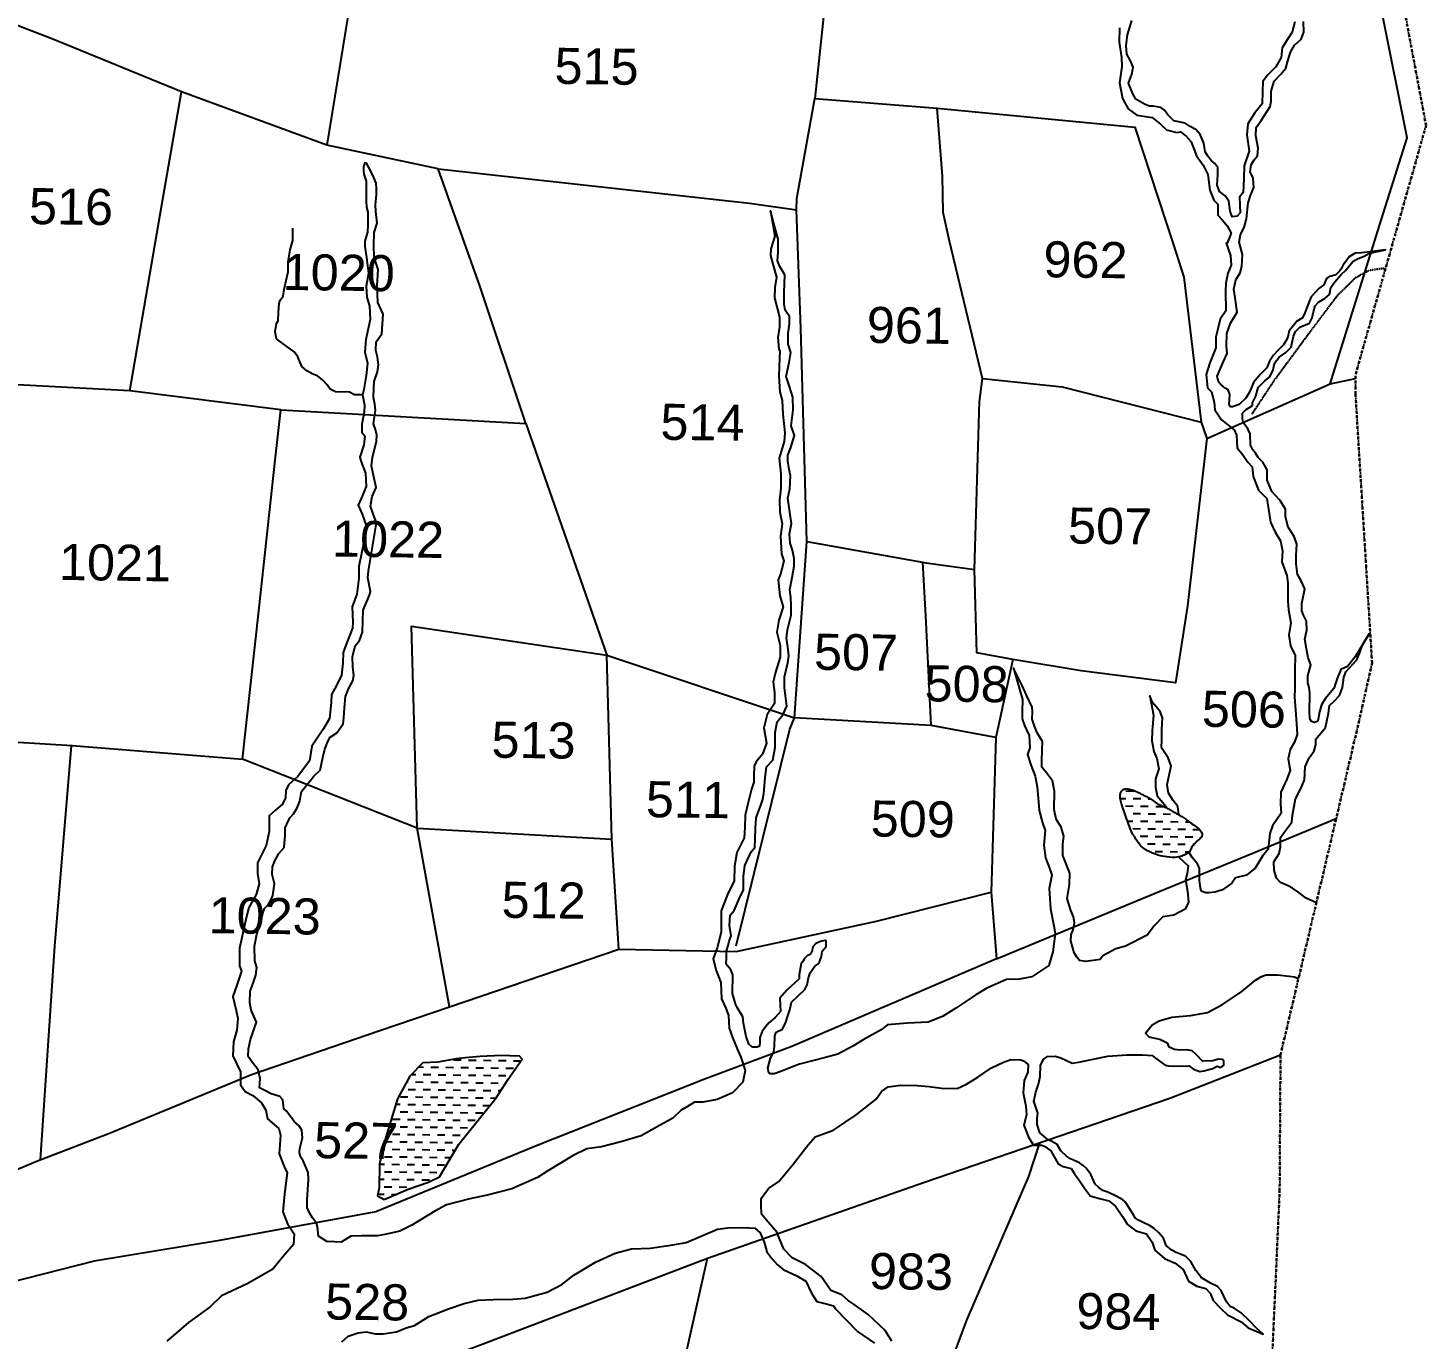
# Model space of a CAD drawing. Header units: inches. Extents: x 304037 to 460575, y 1453943 to 1639883.
# Drawn here: x 346664 to 347621, y 1596518 to 1597415 of the extents above; entities that cross this region are included whole.
import ezdxf

# ---------------------------------------------------------------- set-up
doc = ezdxf.new("R2010")
doc.units = ezdxf.units.IN
doc.header["$MEASUREMENT"] = 0
doc.linetypes.add('ACAD_ISO07W100', pattern=[3, 0, -3])
doc.linetypes.add('BORDER', pattern=[1.75, 0.5, -0.25, 0.5, -0.25, 0, -0.25])
doc.layers.add('FOOTPATH', color=150, linetype='ACAD_ISO07W100', lineweight=30)
doc.layers.add('VILL_BOUNDARY', color=6, linetype='BORDER', lineweight=30)
for name, color, linetype in [('NALA', 4, 'Continuous'), ('SURVEY_BND', 7, 'Continuous'), ('SURVEY_NO', 7, 'Continuous'), ('VILLAGE_AREA', 1, 'Continuous'), ('WATER_BODY', 4, 'Continuous')]:
    doc.layers.add(name, color=color, linetype=linetype)
doc.styles.get("Standard").update_dxf_attribs({"font": 'arial.ttf'})

# ---------------------------------------------------------------- blocks, each defined once
blk = doc.blocks.new('KANUPURUPALLE')
at = {"layer": 'WATER_BODY'}
h = blk.add_hatch(dxfattribs=at)
h.set_pattern_fill('DASH', color=256, scale=10, style=0)
h.set_pattern_definition([(0, (-1406.7073, 386.2021), (1.25, 1.25), [1.25, -1.25])])
h.paths.add_polyline_path([(787.96, 113.37), (788.06, 113.47), (788.15, 113.56), (788.23, 113.65), (788.3, 113.74), (788.35, 113.83), (788.39, 113.92), (788.41, 114.02), (788.42, 114.13), (788.41, 114.24), (788.38, 114.36), (788.33, 114.49), (788.25, 114.63), (788.14, 114.77), (788, 114.92), (787.83, 115.08), (787.63, 115.24), (787.41, 115.41), (787.18, 115.58), (786.94, 115.75), (786.7, 115.92), (786.46, 116.08), (786.14, 116.31), (785.84, 116.52), (785.66, 116.65), (785.49, 116.77), (785.32, 116.88), (785.17, 116.99), (785.01, 117.09), (784.85, 117.19), (784.69, 117.29), (784.52, 117.38), (784.35, 117.47), (784.18, 117.56), (784.01, 117.65), (783.73, 117.8), (783.44, 117.95), (783.17, 118.1), (782.9, 118.25), (782.76, 118.34), (782.62, 118.42), (782.48, 118.49), (782.34, 118.56), (782.2, 118.63), (782.07, 118.69), (781.94, 118.75), (781.82, 118.8), (781.7, 118.84), (781.59, 118.89), (781.27, 119.01), (781.04, 119.11), (780.8, 119.26), (780.6, 119.4), (780.37, 119.56), (780.23, 119.66), (780.08, 119.76), (779.93, 119.86), (779.78, 119.95), (779.64, 120.04), (779.49, 120.13), (779.35, 120.2), (779.22, 120.27), (779.08, 120.34), (778.95, 120.4), (778.7, 120.52), (778.5, 120.62), (778.28, 120.73), (778.14, 120.8), (777.99, 120.87), (777.85, 120.95), (777.7, 121.02), (777.54, 121.09), (777.38, 121.16), (777.21, 121.23), (777.04, 121.29), (776.87, 121.35), (776.71, 121.41), (776.54, 121.45), (776.38, 121.5), (776.23, 121.53), (776.09, 121.56), (775.95, 121.58), (775.83, 121.59), (775.72, 121.59), (775.62, 121.59), (775.53, 121.58), (775.44, 121.56), (775.36, 121.53), (775.28, 121.5), (775.2, 121.46), (775.13, 121.41), (775.06, 121.36), (775, 121.29), (774.94, 121.22), (774.89, 121.14), (774.84, 121.05), (774.79, 120.96), (774.75, 120.85), (774.72, 120.73), (774.7, 120.6), (774.68, 120.46), (774.68, 120.3), (774.68, 120.14), (774.71, 119.95), (774.74, 119.76), (774.8, 119.54), (774.86, 119.31), (774.94, 119.07), (775.03, 118.81), (775.13, 118.54), (775.24, 118.25), (775.35, 117.95), (775.47, 117.63), (775.58, 117.31), (775.7, 116.97), (775.82, 116.63), (775.94, 116.29), (776.06, 115.95), (776.18, 115.62), (776.3, 115.31), (776.42, 115.01), (776.55, 114.74), (776.67, 114.48), (776.79, 114.25), (776.91, 114.03), (777.03, 113.82), (777.15, 113.63), (777.27, 113.44), (777.39, 113.26), (777.51, 113.09), (777.62, 112.92), (777.74, 112.76), (777.85, 112.61), (777.96, 112.46), (778.07, 112.33), (778.17, 112.2), (778.27, 112.09), (778.37, 111.99), (778.46, 111.9), (778.55, 111.82), (778.65, 111.75), (778.75, 111.68), (778.85, 111.62), (778.96, 111.55), (779.09, 111.49), (779.22, 111.42), (779.37, 111.34), (779.52, 111.27), (779.68, 111.19), (779.85, 111.12), (780.02, 111.04), (780.19, 110.97), (780.35, 110.9), (780.52, 110.83), (780.69, 110.77), (780.87, 110.71), (781.07, 110.65), (781.29, 110.59), (781.54, 110.53), (781.84, 110.47), (782.18, 110.41), (782.57, 110.35), (783.01, 110.3), (783.48, 110.28), (784, 110.3), (784.54, 110.38), (785.11, 110.54), (785.69, 110.78), (786.29, 111.12), (786.49, 111.57), (786.69, 111.95), (786.97, 112.39), (787.31, 112.8), (787.57, 113.03), (787.71, 113.16), (787.84, 113.27)])
h.paths.add_polyline_path([(671.56, 68.75), (673.49, 71.92), (675.05, 74.16), (675.77, 75.27), (675.32, 75.76), (673.71, 75.81), (672.32, 75.81), (668.79, 75.59), (666.33, 75.36), (664.81, 75.18), (661.77, 74.6), (659.26, 74.42), (657.16, 72.19), (655.15, 68.39), (653.31, 61.96), (652.28, 57.52), (652.28, 53.54), (652.01, 52.2), (653.13, 51.62), (657.11, 53.41), (660.51, 54.61), (662.3, 55.51), (665.47, 61)])
h.paths.add_polyline_path([(639.84, 56.71), (656.18, 56.71), (656.18, 65.87), (639.84, 65.87)], flags=9)
at = {"layer": 'FOOTPATH', "ltscale": 0.001}
blk.add_lwpolyline([(795.71, 184.13), (799.46, 189.95), (805.44, 198.28), (809.7, 204.1), (812.67, 207.1), (814.88, 208.35), (817.13, 208.7), (817.66, 208.72)], dxfattribs=at)
at = {"layer": 'NALA'}
for points in [[(807.57, 103.05), (805.84, 103.82), (804.49, 104.86), (803.59, 105.46), (802.82, 105.8), (801.54, 106.37), (800.87, 107.07), (800.47, 108.38), (800.43, 109.79), (801.27, 111.2), (801.47, 112.31), (801.47, 113.82), (801.98, 114.62), (803.29, 116.44), (803.42, 117.58), (803.89, 120.33), (804.39, 121.37), (804.93, 122.51), (805.3, 123.48), (805.43, 125.67), (806.04, 127.15), (806.88, 128.32), (807.11, 129.32), (807.11, 130.26), (808.69, 132.26), (809.19, 134.64), (809.29, 135.91), (810.07, 136.65), (810.97, 137.6), (811.41, 138.94), (811.61, 140.61), (811.98, 141.55), (813.76, 143.54), (814.23, 144.78), (814.67, 146.09), (815.77, 147.93), (813.46, 144.04), (812.22, 142.43), (811.14, 141.93), (810.51, 140.42), (809.97, 138.73), (808.59, 136.99), (807.99, 135.99), (807.68, 134.85), (807.38, 133.27), (806.88, 133.07), (806.34, 133.2), (806.07, 133.64), (806.01, 134.88), (806.01, 135.55), (806.04, 137.03), (806.04, 137.96), (805.87, 138.87), (805.64, 139.61), (805.64, 140.78), (806.14, 142.62), (805.64, 143.76), (805.37, 145.25), (805.07, 146.86), (805.37, 148.4), (805.27, 149.88), (804.76, 150.85), (804.5, 151.59), (804.5, 152.83), (804.97, 155.25), (804.26, 156.69), (803.69, 157.63), (803.46, 159.37), (803.42, 160.78), (803.49, 162.67), (803.05, 163.91), (802.01, 165.46), (801.58, 167.16), (801.54, 168.47), (801.17, 169.08), (800.67, 169.88), (799.8, 170.75), (799.23, 171.35), (798.45, 173.25), (798.42, 174.93), (797.68, 176.2), (796.91, 177), (796.41, 177.68), (796, 178.24), (795.57, 179.02), (795.5, 180.89), (795.13, 181.72), (794.29, 182.76), (794.19, 183.46), (794.19, 184.3), (794.76, 184.93), (795.8, 185.61), (795.8, 186.07), (796.34, 187.18), (796.71, 188.62), (797.75, 189.67), (798.66, 190.41), (799.16, 191.58), (799.39, 192.72), (800.13, 193.7), (801.27, 194.5), (802.11, 195.44), (802.51, 197.22), (802.82, 198.02), (803.52, 198.76), (805.1, 199.45), (805.57, 200.32), (805.74, 201.32), (806.01, 202.36), (806.58, 202.96), (807.65, 203.64), (808.39, 204.27), (808.62, 205.41), (809.26, 206.39), (810.27, 207.59), (811.01, 208.26), (812.25, 209.84), (813.09, 210.31), (814.09, 210.71), (814.93, 211.25), (817.62, 211.82), (813.66, 211.28), (812.55, 211.18), (811.58, 210.54), (811.04, 209.77), (810.57, 209.24), (810.27, 208.57), (810.03, 208.23), (809.4, 207.56), (808.66, 207.29), (808.29, 207.26), (807.85, 206.89), (807.42, 205.88), (806.58, 205.21), (805.94, 204.51), (805.37, 203.84), (805.07, 203.17), (804.33, 201.13), (803.96, 200.32), (802.95, 199.68), (802.72, 199.38), (801.78, 198.12), (801.48, 196.88), (800.84, 195.78), (799.93, 194.84), (799.23, 194.03), (798.58, 193.05), (798.15, 191.94), (797.04, 190.8), (795.93, 189.46), (795.29, 187.85), (794.69, 186.81), (793.62, 185.77), (792.51, 185.37), (792.17, 185.34), (791.94, 185.71), (792.04, 187.42), (791.74, 188.19), (791.23, 188.45), (790.43, 189.09), (790.13, 189.49), (789.86, 190.4), (790.9, 192.88), (791.47, 194.23), (791.37, 195.41), (791.37, 197.55), (791.97, 199.29), (793.08, 201.1), (792.71, 203.47), (792.44, 204.94), (792.75, 206.48), (793.48, 207.66), (793.75, 208.73), (793.82, 210.71), (793.22, 212.77), (793.45, 214.01), (794.02, 215.22), (794.39, 216.66), (794.66, 219.34), (795.03, 220.52), (795.53, 221.91), (795.43, 223.42), (794.89, 224.49), (795.06, 225.66), (795.53, 226.5), (796.07, 227.14), (796.17, 228.44), (795.77, 230.49), (795.8, 231.86), (796.64, 233.07), (798.08, 235.37), (798.25, 236.28), (798.25, 237.95), (798.69, 239.59), (799.8, 240.8), (800.6, 241.81), (800.94, 243.05), (801.34, 244.45), (802.01, 245.63), (803.12, 246.64), (803.55, 247.81), (803.42, 249.59)], [(802.01, 249.53), (801.57, 247.82), (800.87, 246.71), (799.96, 245.2), (799.83, 243.56), (798.92, 242.02), (797.58, 240.59), (796.84, 239.52), (796.77, 237.88), (796.77, 235.8), (795.56, 234.33), (794.42, 232.45), (794.29, 230.61), (794.69, 227.91), (793.92, 225.46), (793.88, 223.32), (793.81, 221.04), (793.21, 220.23), (793.34, 217.64), (792.87, 217.1), (792.44, 217.04), (792.03, 216.97), (791.67, 217.88), (791.43, 219.55), (790.83, 220.42), (789.85, 221.13), (789.45, 222.2), (789.52, 223.94), (789.52, 225.15), (789.02, 225.78), (788.48, 226.22), (787.81, 226.99), (787.37, 227.73), (787.13, 229.16), (786.53, 230.57), (785.79, 231.4), (784.82, 231.87), (783.98, 232.41), (782.07, 232.81), (781.06, 233.78), (780.52, 234.52), (779.89, 234.96), (778.64, 235.16), (778.01, 235.19), (777.27, 235.46), (775.73, 236.33), (775.22, 237.17), (774.48, 238.98), (775.02, 240.45), (775.22, 241.62), (774.75, 242.69), (774.14, 243.8), (773.98, 245.21), (774.18, 246.98), (774.88, 249.4)], [(772.83, 248.12), (772.83, 245.74), (773.27, 243.23), (773.3, 241.69), (772.97, 238.97), (773.5, 236.41), (774.47, 234.67), (775.95, 233.66), (778.47, 233.29), (779.88, 232.19), (780.89, 231.27), (782.6, 230.86), (783.24, 230.96), (784.21, 230.26), (785.02, 229.32), (785.93, 227.01), (787.07, 225.47), (787.87, 223.93), (788.24, 221.32), (788.95, 219.68), (789.62, 219.01), (789.62, 217.2), (790.42, 216.4), (791.23, 215.43), (791.9, 214.22), (791.23, 212.58), (791.06, 212.54), (791.84, 210.51), (791.97, 208.9), (791.4, 207.56), (791.1, 205.92), (791.1, 204.55), (791.2, 201.3), (790.23, 199.92), (789.58, 196.92), (789.62, 195.14), (788.64, 192.6), (788.07, 190.69), (788.31, 188.45), (788.98, 187.82), (789.45, 186.07), (789.58, 184.8), (790.72, 183.16), (792.84, 181.55), (793.24, 180.65), (793.37, 178.55), (794.35, 177.38), (795.19, 176.17), (795.92, 175.43), (796.09, 173.83), (797.03, 171.58), (798.41, 170.17), (799.11, 166.27), (799.89, 164.63), (800.79, 163.19), (801.13, 161.54), (801.06, 159.68), (801.9, 157.4), (802.1, 156.2), (802.13, 153.18), (802.3, 151.7), (802.68, 149.57), (802.41, 147.49), (802.68, 145.72), (803.48, 144.14), (803.48, 141.69), (803.51, 138.61), (803.45, 137.27), (803.85, 132.82), (804.02, 130.98), (803.58, 129.71), (802.88, 128.5), (802.57, 126.96), (802.94, 125.03), (802.37, 123.56), (801.43, 121.38), (801.4, 119.37), (801.5, 117.9), (800.12, 115.76), (799.69, 114.49), (799.42, 111.88), (798.51, 110.67), (797.34, 108.66), (795.86, 107.49), (794.08, 107.05), (793.47, 106.16), (791.93, 105.02), (790.65, 104.59), (789.68, 104.49), (789.14, 104.49), (788.37, 104.75), (788.24, 105.29), (788.07, 106.5), (788.04, 107.6), (788.04, 108.51), (787.77, 109.18), (787.16, 109.95), (786.83, 110.32), (786.29, 111.12)], [(647.74, 185.38), (648.07, 183.71), (648.03, 182.5), (647.67, 180.49), (647.71, 179.2), (648.23, 178.51), (648.07, 177.1), (647.42, 175.01), (647.67, 174.25), (648.43, 172.38), (648.55, 170.16), (647.75, 168.15), (647.26, 167.02), (647.95, 165.57), (648.68, 163.53), (648.35, 161.16), (647.51, 156.85), (647.51, 154.92), (647.22, 152.22), (646.5, 150.09), (646.65, 147.56), (646.57, 146.55), (645.53, 143.73), (645.08, 142.52), (645.08, 140.71), (644.88, 138.74), (644.07, 136.97), (643.27, 135.48), (643.23, 134.15), (642.95, 131.49), (641.97, 129.73), (640.77, 127.84), (640.08, 126.83), (639.76, 124.38), (637.86, 121.76), (636.29, 120.39), (635.85, 119.43), (635.81, 118.22), (635.36, 117.16), (634.23, 116.19), (633.14, 115.15), (633.18, 112.57), (632.74, 110.23), (631.33, 107.31), (631.33, 105.54), (631.65, 103.85), (631.16, 102.03), (630, 99.9), (629.59, 98.37), (628.5, 93.07), (628.54, 90.17), (628.91, 89.29), (628.14, 86.95), (627.5, 85.06), (628.1, 82.71), (628.38, 81.38), (628.26, 79.45), (627.7, 77.52), (627.66, 75.18), (628.95, 72.54), (628.99, 70.36), (629.76, 69.27), (631.09, 68.63), (632.5, 67.42), (633.27, 66.21), (633.55, 64.76), (635.44, 63.19), (635.77, 62.07), (635.6, 58.99), (636.45, 56.9), (636.97, 55.81), (636.57, 52.35), (636.33, 49.31), (637.1, 47.33), (638.23, 45.72), (638.14, 43.95), (636.45, 41.9), (634.76, 39.77), (630.68, 37.33), (626.29, 35.2), (624.43, 33.39), (620.85, 30.69), (617.29, 27.57)], [(784.54, 110.38), (786.14, 108.9), (786, 107.66), (785.74, 106.56), (786.11, 104.69), (786.29, 102.86), (785.74, 101.69), (783.87, 100.67), (782.04, 100.38), (780.72, 98.91), (779.5, 97.32), (775.94, 95.42), (774.32, 94.96), (772.17, 93.78), (771.74, 93.17), (769.35, 92.76), (768.3, 92.94), (767.87, 93.47), (767.38, 94.17), (766.82, 96.19), (766.84, 97.21), (767.1, 97.9), (767.25, 98.52), (767.36, 99.26), (767.2, 100.2), (766.72, 101.23), (766.1, 103.24), (766.48, 105.57), (766.48, 107.46), (765.28, 110.37), (765.28, 112.24), (765.38, 113.59), (764.92, 115.08), (764.08, 116.36), (763.74, 117.99), (763.74, 121.03), (763.41, 122.77), (762.36, 124.08), (761.59, 125.02), (761.59, 126.05), (761.59, 127.83), (761.67, 129.29), (760.74, 130.72), (760.28, 131.8), (759.9, 132.98), (759.9, 134.18), (759.85, 134.96), (758.87, 136.96), (758.16, 138.54), (756.67, 141.41), (757.72, 137.9), (758.21, 136.21), (758.21, 134.22), (758.21, 133.01), (758.62, 131.89), (759.39, 130.21), (759.53, 128.17), (759.19, 127.08), (759.79, 125.18), (760.49, 123.51), (760.86, 121.7), (761.06, 119.86), (761.22, 117.8), (761.83, 115.74), (762.31, 114.45), (762.11, 112.02), (762.38, 109.93), (763.08, 108.24), (763.51, 107.08), (763.06, 104.81), (763.33, 101.43), (763.92, 98.64), (764.2, 97.39), (763.83, 94.29), (763.19, 92.04), (760.4, 90.11), (758.36, 89.68), (756.2, 89.59), (752.93, 88.13), (751.11, 87), (747.81, 84.75), (745.63, 83.3), (743.23, 82.32), (739.82, 82.14), (736.47, 81.82), (735.46, 80.94), (732.49, 79.23), (730.78, 78.18), (728.28, 76.8), (726.28, 76.25), (721.92, 75.06), (720.79, 74.62), (718.83, 73.79), (717.74, 73.39), (717.16, 73.39), (716.84, 73.57), (716.69, 74.33), (717.13, 76), (717.67, 77.05), (717.74, 77.92), (717.78, 79.7), (718, 80.32), (719.02, 80.82), (719.56, 82.02), (719.92, 83.07), (720.21, 84.09), (720.5, 85.36), (722.69, 87.49), (723.05, 88.26), (723.27, 89.42), (723.52, 90.29), (724.29, 91.41), (724.76, 91.74), (725.05, 92.1), (725.38, 93.01), (725.45, 93.92), (726.1, 94.68), (726.1, 95.62), (725.96, 95.69), (725.34, 95.58), (724.76, 95.33), (724.36, 95.11), (723.92, 94.61), (723.74, 93.73), (723.45, 93.3), (722.98, 93.12), (722.54, 92.65), (722.29, 92.14), (722, 91.78), (721.71, 89.96), (721.71, 89.24), (719.67, 87.35), (718.51, 85.97), (718.69, 83.77), (717.78, 82.79), (716.76, 81.85), (716.26, 81.23), (715.64, 80.4), (715.31, 79.42), (715.31, 78.66), (715.27, 77.97), (714.84, 77.79), (714.11, 77.79), (714, 77.82), (713.46, 78.29), (713.02, 79.53), (712.55, 81.74), (712.41, 82.83), (711.46, 84.35), (711.21, 84.79), (710.63, 86.64), (710.63, 89.77), (710.3, 90.61), (709.54, 91.55), (709.54, 92.64), (709.57, 93.76), (709.79, 94.63), (709.94, 95.36), (710.26, 96.27), (710.01, 97.99), (710.08, 99.66), (710.7, 100.49), (711.53, 102.42), (712.22, 103.9), (712.19, 106.12), (712.41, 108), (713.43, 110.28), (714.01, 110.97), (714.08, 112.42), (714.08, 114.27), (714.19, 115.94), (715.21, 118.84), (715.39, 120.02), (715.57, 122.59), (715.79, 124.41), (716.84, 125.57), (717.2, 127.67), (717.17, 130.14), (717.46, 131.95), (718.37, 133.14), (719.02, 134.59), (718.84, 135.9), (718.62, 137.61), (718.55, 139.46), (719.1, 141.76), (719.24, 142.96), (719.06, 144.44), (718.84, 145.86), (718.99, 147.27), (719.57, 149.72), (719.5, 151.43), (719.43, 152.59), (719.24, 154), (719.64, 156), (719.93, 157.85), (719.93, 159.16), (719.61, 160.53), (719.21, 161.66), (719.06, 163.24), (719.42, 164.95), (719.17, 166.47), (718.91, 168.03), (718.73, 169.16), (719.02, 170.72), (719.13, 172.88), (718.91, 174), (718.62, 175.31), (718.62, 176.29), (719.13, 177.59), (719.68, 179.59), (719.1, 181.19), (719.42, 183.89), (719.31, 185.99), (718.73, 187.74), (718.15, 189.37), (718.62, 191.74), (718.88, 193.38), (718.44, 194.79), (718.44, 196.53), (718.59, 198.17), (718.59, 199.4), (717.86, 200.45), (717.68, 201.5), (717.68, 203.35), (717.75, 206.31), (716.88, 207.66), (716.48, 208.64), (716.59, 210.05), (716.51, 212.23), (716.04, 213.97), (715.17, 216.91), (715.97, 212.7), (715.35, 210.6), (715.32, 209.47), (715.68, 208.06), (716.33, 205.88), (716.11, 204.17), (716.04, 202.47), (716.91, 199.26), (716.95, 197.63), (716.73, 195.85), (716.88, 193.93), (717.06, 193.64), (716.99, 191.01), (716.95, 189.45), (717.13, 186.84), (717.57, 185.42), (717.68, 183.13), (718.08, 180.03), (718, 178.58), (717.2, 175.78), (717.49, 173.17), (717.53, 170.83), (717.35, 168.79), (717.42, 166.8), (717.82, 164.88), (717.6, 162.84), (717.82, 159.92), (718.18, 158.73), (717.75, 156.7), (717.31, 155.57), (717.64, 152.92), (718.18, 151.07), (717.53, 148.84), (717.2, 146.88), (717.78, 144.63), (717.82, 142.71), (717.05, 140.22), (716.73, 138.51), (716.95, 136.81), (716.95, 134.99), (715.75, 133.14), (715.27, 130.93), (715.75, 128.35), (715.09, 126.52), (714.07, 125.25), (713.71, 124.49), (713.71, 122.93), (713.71, 121.87), (713.34, 120.68), (712.84, 118.46), (712.37, 116.34), (712.33, 114.31), (712.22, 112.57), (711.02, 110.14), (710.66, 107.84), (710.66, 105.37), (709.71, 103.38), (708.55, 100.38), (708.59, 98.53), (708.59, 96.86), (708, 94.21), (707.35, 92.36), (707.89, 90.44), (708.66, 88.49), (708.84, 85.77), (709.56, 84.21), (710, 82.98), (710.15, 80.91), (710.73, 79.35), (711.56, 77.46), (712.14, 76.08), (712.91, 73.88), (712.55, 71.92), (710.84, 70.15), (708.33, 68.99), (705.97, 68.51), (704.56, 68.48), (703.43, 67.79), (702.38, 67.13), (701, 65.79), (698.41, 64.29), (695.79, 62.77), (692.41, 61.75), (689.18, 60.88), (686.75, 60.52), (684.49, 59.36), (680.3, 56.76), (678.59, 55.6), (674.34, 53.68), (670.27, 52.59), (667.41, 51.9), (663.52, 50.88), (661.63, 49.79), (657.8, 47.42), (655.8, 46.4), (653.62, 45.86), (652.1, 45.53), (650.72, 45.53), (649.52, 45.53), (647.67, 45.46), (646.11, 44.44), (644.98, 44.44), (643.71, 44.48), (642.29, 45.35), (642.11, 46.91), (641.93, 47.52), (641.24, 48.4), (640.84, 49.16), (640.33, 49.99), (640.33, 51.41), (640.51, 54.77), (640.43, 55.93), (640, 56.98), (639.56, 57.89), (639.16, 58.51), (638.98, 59.23), (638.98, 59.92), (639.16, 60.57), (639.45, 61.7), (639.31, 62.97), (638.84, 63.7), (638.07, 64.35), (636.62, 66.16), (636.25, 66.48), (636.07, 67.97), (635.56, 68.51), (634.11, 68.95), (632.95, 69.53), (632.15, 69.93), (632.26, 71.45), (631.89, 72.87), (630.88, 74.14), (630.22, 75.11), (630.22, 76.38), (630.55, 77.94), (631.49, 80.84), (630.62, 82.83), (630.37, 84.03), (630.4, 85.95), (630.84, 87.3), (631.28, 88.64), (631.46, 89.94), (631.1, 91.03), (630.99, 93.46), (631.38, 95.44), (631.88, 97.25), (632.36, 99.11), (632.61, 99.72), (633.19, 100.34), (633.66, 101.25), (633.95, 101.9), (634.17, 103.87), (633.81, 105.4), (633.81, 106.7), (634.17, 107.68), (634.47, 108.19), (634.86, 108.92), (635.7, 109.93), (635.85, 111.98), (635.85, 113.22), (636.32, 114.31), (636.65, 114.92), (637.19, 115.54), (637.48, 116.01), (637.77, 116.56), (638.21, 117.68), (638.39, 118.7), (638.46, 119.31), (640.5, 121.84), (641.52, 122.85), (641.95, 124.96), (642.24, 126.37), (642.75, 127.68), (643.15, 128.37), (644.21, 129.13), (645.26, 130.63), (645.37, 131.65), (645.45, 133.32), (645.56, 135.17), (646.06, 136.44), (646.75, 137.78), (646.9, 138.69), (646.75, 140.14), (646.68, 141.77), (647.08, 143.65), (647.81, 144.55), (648.28, 145.93), (648.28, 147.78), (648.35, 149.56), (649.37, 152.08), (649.48, 152.7), (649.01, 154.99), (649.12, 156.15), (649.99, 161.81), (650.36, 164.12), (649.85, 165.46), (649.34, 166.91), (649.56, 168.51), (650.21, 170.03), (649.88, 171.49), (649.41, 173.63), (649.56, 175.04), (650.14, 177.68), (650.21, 178.73), (649.96, 179.67), (649.63, 180.58), (649.92, 182.86), (649.78, 183.88), (649.56, 185), (649.6, 186.6), (649.63, 187.65), (650.17, 189.24), (650.32, 190.44), (650.17, 191.67), (649.85, 192.79), (649.88, 194.25), (650.83, 195.59), (650.97, 198.85), (650.06, 200.81), (649.95, 203.57), (650.03, 206.28), (649.34, 208.24), (649.3, 210.27), (649.3, 212.44), (649.77, 213.97), (649.52, 215.91), (649.48, 217.07), (649.59, 218.67), (649.59, 219.68), (649.55, 220.63), (649.08, 221.68), (648.68, 222.51), (648.25, 223.24), (647.85, 223.93), (647.59, 223.96), (647.38, 223.35), (647.38, 222.73), (647.45, 222.08), (647.67, 221.42), (647.88, 220.95), (647.88, 219.76), (647.88, 218.81), (647.88, 218.23), (647.88, 217.62), (647.99, 216.6), (648.21, 215.76), (648.21, 215.22), (648.21, 213.66), (648.21, 212.46), (647.77, 210.94), (647.77, 210.07), (648.07, 208.24), (648.46, 205.59), (648.07, 203.45), (648.21, 201.63), (648.68, 200.18), (648.86, 197.95), (648.14, 194.61), (648.03, 192.5), (648.5, 190.69), (648.32, 188.62), (647.96, 186.29), (647.74, 185.38), (646.39, 185.38), (645.56, 185.81), (645.05, 185.85), (644.21, 185.81), (643.23, 185.81), (642.33, 186.25), (641.82, 186.98), (641.02, 187.81), (640.22, 188.43), (639.42, 188.72), (638.4, 189.26), (637.57, 189.99), (636.88, 191.55), (636.26, 192.38), (634.2, 193.86), (633.29, 194.51), (633.04, 195.67), (633.26, 197.09), (633.55, 197.52), (633.58, 198.94), (633.66, 200.39), (633.8, 200.93), (634.31, 201.62), (634.45, 202.75), (634.78, 204.23), (635.07, 205.69), (635.04, 207.35), (635.37, 209.37), (635.8, 210.9), (635.77, 212.97)], [(784.52, 117.38), (784.28, 118.74), (783.49, 119.76), (782.74, 120.94), (782.51, 122.39), (783.1, 125.52), (782.57, 126.84), (781.47, 128.46), (781.47, 129.83), (781.47, 131.56), (781.55, 133.45), (781.16, 134.51), (779.84, 136.01), (779.42, 137.12), (779.85, 134.79), (780.08, 133.82), (779.84, 131.36), (779.82, 129.65), (780.21, 127.84), (780.71, 126.69), (781.04, 125), (780.55, 123.3), (780.55, 121.9), (780.85, 120.5), (782.1, 119.05), (782.48, 118.49)], [(786.29, 111.12), (785.69, 110.78), (785.11, 110.54), (784.54, 110.38), (784, 110.3), (783.48, 110.28), (783.01, 110.3), (782.57, 110.35), (782.18, 110.41), (781.84, 110.47), (781.54, 110.53), (781.29, 110.59), (781.07, 110.65), (780.87, 110.71), (780.69, 110.77), (780.52, 110.83), (780.35, 110.9), (780.19, 110.97), (780.02, 111.04), (779.85, 111.12), (779.68, 111.19), (779.52, 111.27), (779.37, 111.34), (779.22, 111.42), (779.09, 111.49), (778.96, 111.55), (778.85, 111.62), (778.75, 111.68), (778.65, 111.75), (778.55, 111.82), (778.46, 111.9), (778.37, 111.99), (778.27, 112.09), (778.17, 112.2), (778.07, 112.33), (777.96, 112.46), (777.85, 112.61), (777.74, 112.76), (777.62, 112.92), (777.51, 113.09), (777.39, 113.26), (777.27, 113.44), (777.15, 113.63), (777.03, 113.82), (776.91, 114.03), (776.79, 114.25), (776.67, 114.48), (776.55, 114.74), (776.42, 115.01), (776.3, 115.31), (776.18, 115.62), (776.06, 115.95), (775.94, 116.29), (775.82, 116.63), (775.7, 116.97), (775.58, 117.31), (775.47, 117.63), (775.35, 117.95), (775.24, 118.25), (775.13, 118.54), (775.03, 118.81), (774.94, 119.07), (774.86, 119.31), (774.8, 119.54), (774.74, 119.76), (774.71, 119.95), (774.68, 120.14), (774.68, 120.3), (774.68, 120.46), (774.7, 120.6), (774.72, 120.73), (774.75, 120.85), (774.79, 120.96), (774.84, 121.05), (774.89, 121.14), (774.94, 121.22), (775, 121.29), (775.06, 121.36), (775.13, 121.41), (775.2, 121.46), (775.28, 121.5), (775.36, 121.53), (775.44, 121.56), (775.53, 121.58), (775.62, 121.59), (775.72, 121.59), (775.83, 121.59), (775.95, 121.58), (776.09, 121.56), (776.23, 121.53), (776.38, 121.5), (776.54, 121.45), (776.71, 121.41), (776.87, 121.35), (777.04, 121.29), (777.21, 121.23), (777.38, 121.16), (777.54, 121.09), (777.7, 121.02), (777.85, 120.95), (777.99, 120.87), (778.14, 120.8), (778.28, 120.73), (778.42, 120.66), (778.55, 120.59), (778.69, 120.53), (778.82, 120.46), (778.95, 120.4), (779.08, 120.34), (779.22, 120.27), (779.35, 120.2), (779.49, 120.13), (779.64, 120.04), (779.78, 119.95), (779.93, 119.86), (780.08, 119.76), (780.23, 119.66), (780.37, 119.56), (780.5, 119.46), (780.63, 119.38), (780.74, 119.3), (780.84, 119.23), (780.92, 119.18), (781, 119.13), (781.08, 119.09), (781.15, 119.06), (781.22, 119.03), (781.3, 119), (781.39, 118.96), (781.48, 118.93), (781.58, 118.89), (781.7, 118.84), (781.82, 118.8), (781.94, 118.75), (782.07, 118.69), (782.2, 118.63), (782.34, 118.56), (782.48, 118.49), (782.62, 118.42), (782.76, 118.34), (782.9, 118.25), (783.05, 118.17), (783.2, 118.08), (783.36, 118), (783.51, 117.91), (783.68, 117.82), (783.84, 117.74), (784.01, 117.65), (784.18, 117.56), (784.35, 117.47), (784.52, 117.38), (784.69, 117.29), (784.85, 117.19), (785.01, 117.09), (785.17, 116.99), (785.32, 116.88), (785.49, 116.77), (785.66, 116.65), (785.84, 116.52), (786.03, 116.38), (786.23, 116.24), (786.46, 116.08), (786.7, 115.92), (786.94, 115.75), (787.18, 115.58), (787.41, 115.41), (787.63, 115.24), (787.83, 115.08), (788, 114.92), (788.14, 114.77), (788.25, 114.63), (788.33, 114.49), (788.38, 114.36), (788.41, 114.24), (788.42, 114.13), (788.41, 114.02), (788.39, 113.92), (788.35, 113.83), (788.3, 113.74), (788.23, 113.65), (788.15, 113.56), (788.06, 113.47), (787.96, 113.37), (787.84, 113.27), (787.71, 113.16), (787.57, 113.03), (787.41, 112.89), (787.25, 112.72), (787.07, 112.51), (786.88, 112.26), (786.69, 111.95), (786.49, 111.57), (786.29, 111.12)], [(646.43, 27.83), (647.45, 28.83), (649.14, 29.4), (650.51, 29.54), (651.94, 29.25), (653.3, 29.25), (655.5, 29.61), (657.08, 30.31), (658.47, 30.75), (660.87, 32.24), (664.1, 33.58), (666.72, 34.49), (669.04, 35.1), (671.5, 35.22), (674.77, 35.35), (676.84, 35.54), (680.45, 36.57), (682.92, 37.9), (684.86, 39.45), (688.45, 41.66), (691.72, 43.22), (694.43, 43.96), (697.57, 44.11), (701.25, 44.7), (703.47, 45.12), (708.67, 47.41), (710.37, 47.68), (712.89, 47.77), (714.89, 47.68), (715.8, 46.92), (716.47, 45.35), (716.95, 43.77), (717.77, 42.68), (718.68, 41.68), (719.69, 40.89), (721.97, 39.84), (723.49, 38.96), (724.43, 37.02), (725.37, 35.63), (727.35, 35.17), (728.14, 34.96), (728.44, 34.51), (732.22, 30.75), (735.07, 28.81)], [(737.93, 29.2), (736.77, 30.98), (733.91, 33.56), (731.58, 35.22), (730.57, 35.86), (729.51, 36.77), (727.69, 37.47), (726.02, 39.77), (723.38, 41.74), (721.14, 42.82), (719.74, 44.25), (718.56, 47.04), (717.07, 48.71), (715.98, 50.01), (715.89, 51.59), (715.89, 52.62), (717.05, 54.3), (718.78, 55.52), (721.12, 58.43), (723.55, 61.66), (724.74, 62.99), (727.74, 64.18), (731.51, 66.75), (734.77, 69.42), (735.63, 70.72), (736.76, 71.47), (738.85, 71.77), (741.54, 71.79), (743.58, 71.64), (745.65, 71.38), (748.25, 71.38), (749.75, 72.11), (751.62, 73.3), (753.87, 74.87), (755.89, 75.83), (757.12, 76.31), (758.75, 76.25), (759.2, 76.13), (760.01, 75.53), (759.95, 74.24), (759.38, 72.82), (759.32, 72.13), (759.23, 70.81), (759.71, 68.58), (759.8, 67.14), (759.38, 65.43), (760.19, 63.41), (761.07, 62.09), (762.42, 62.15), (762.96, 61.91), (763.93, 61.22), (765.19, 59.05), (766.03, 58.63), (767.36, 58.3), (767.96, 57.46), (768.86, 56.22), (769.62, 55.05), (770.59, 53.83), (772.13, 53.38), (773.69, 53.02), (774.84, 52.15), (776.01, 50.43), (776.88, 49.11), (778.3, 48.12), (780.05, 47.63), (781.01, 46.25), (781.46, 44.93), (783.12, 43.57), (784.89, 42.79), (786.23, 41.78), (787.16, 39.86), (788.55, 39.04), (790.05, 38.68), (790.81, 37.9), (791.29, 36.67), (792.52, 35.4), (793.7, 34.32), (796.02, 33.2), (797.17, 32.23), (799.7, 31.21), (798.58, 32.17), (797.41, 33.41), (795.99, 34.7), (794.82, 35.45), (794.13, 35.75), (793.52, 36.5), (792.59, 38.37), (791.99, 39), (790.93, 39.51), (789.3, 40.44), (788.34, 41.61), (787.49, 43.14), (786.62, 44.02), (785.05, 44.59), (784.33, 44.98), (783.37, 45.73), (782.92, 46.96), (782.13, 47.81), (781.32, 48.53), (780.51, 49.01), (779.6, 49.46), (778.7, 49.85), (778.16, 50.27), (777.89, 50.66), (777.27, 51.65), (776.43, 52.88), (776.07, 53.24), (775.04, 53.78), (773.51, 54.45), (772.72, 54.75), (772.03, 55.2), (771.4, 55.74), (770.65, 57.39), (769.86, 58.42), (769.35, 58.87), (768.75, 59.26), (767.27, 59.95), (766.58, 60.34), (765.62, 61.21), (764.98, 62.3), (764.2, 62.69), (763.48, 63.02), (762.06, 64.19), (761.61, 65.54), (761.61, 66.53), (761.7, 67.44), (761.01, 69.45), (761.34, 70.93), (761.76, 72.25), (762, 73.54), (762.06, 75.38), (762.54, 76.43), (763.17, 76.91), (764.44, 76.94), (765.4, 76.7), (767.33, 75.86), (768.69, 76.1), (770.22, 76.43), (773.2, 77.06), (776.36, 77.33), (779.01, 77.36), (780.58, 77.3), (781.18, 76.88), (782.78, 75.71), (783.35, 75.62), (784.4, 75.59), (786.72, 75.65), (787.5, 75.11), (788.58, 74.75), (789.24, 74.84), (790.72, 75.29), (791.41, 75.65), (792.05, 75.44), (792.56, 75.86), (792.56, 76.52), (792.29, 76.79), (791.56, 76.82), (790.69, 76.52), (789, 76.46), (787.98, 77.51), (787.23, 78.17), (786.38, 78.29), (785.24, 78.23), (784.28, 78.35), (783.4, 78.72), (783.18, 79.34), (781.86, 79.97), (780.05, 80.36), (779.45, 81.02), (780.53, 82.41), (781.71, 83.07), (783.81, 83.7), (786.86, 84.03), (789.69, 84.57), (792.16, 85.95), (795.35, 88.15), (797.62, 90.06), (798.61, 90.66), (799.36, 90.96), (800.33, 90.99), (801.29, 90.99), (803.22, 90.81), (804.12, 90.69), (804.76, 90.38)], [(653.13, 51.62), (657.11, 53.41), (660.51, 54.61), (662.3, 55.51), (665.47, 61), (671.56, 68.75), (673.49, 71.92), (675.05, 74.16), (675.77, 75.27), (675.32, 75.76), (673.71, 75.81), (672.32, 75.81), (668.79, 75.59), (666.33, 75.36), (664.81, 75.18), (661.77, 74.6), (659.26, 74.42), (657.16, 72.19), (655.15, 68.39), (653.31, 61.96), (652.28, 57.52), (652.28, 53.54), (652.01, 52.2), (653.13, 51.62)]]:
    blk.add_lwpolyline(points, dxfattribs=at)
at = {"layer": 'SURVEY_BND'}
for points in [[(729.59, 299.59), (721.54, 252.46), (723.8, 251.9), (722.33, 235.72), (742.71, 234.37), (775.64, 231.63), (782.24, 212.32), (784.1, 206.83), (787.31, 182.73), (788.32, 180.03), (808.72, 189.41), (816.54, 215.83), (820.93, 230.48), (816.55, 250.9), (811.77, 276.54), (808.9, 292.63), (808.01, 296.66)], [(647.31, 267.42), (641.26, 226.82), (616.94, 235.37), (595.12, 243.93), (580.27, 249.4), (581.05, 264.02), (580.69, 278.18), (581.05, 286.52)], [(608.99, 185.52), (613.69, 215.29), (616.94, 235.37)], [(659.81, 223.13), (711.68, 218.15), (719.54, 217.16), (719.54, 219.01), (722.33, 235.72)], [(750.84, 189.48), (745.07, 212.27), (743.93, 217.01), (743.71, 223.07), (742.71, 234.37)], [(634.16, 182.74), (674.99, 181), (667, 203.76), (659.81, 223.13), (641.26, 226.82)], [(674.99, 181), (688.99, 142.65), (720.32, 132.65), (722.01, 162.01), (720.52, 197.4), (719.54, 217.16)], [(788.32, 180.03), (785.49, 152.15), (783.65, 139.32), (767.93, 141.1), (756.5, 142.82), (750.5, 143.84), (749.95, 157.74), (750.4, 185.69), (750.84, 189.48), (764.13, 188.3), (787.31, 182.73)], [(808.72, 189.41), (812.92, 190.34)], [(570.07, 129.79), (585.76, 127.13), (600.21, 126.41), (628.59, 124.53), (631.03, 149.73), (633.34, 174.31), (634.16, 182.74), (608.99, 185.52), (573.67, 186.93)], [(722.01, 162.01), (741.87, 158.71), (749.95, 157.74)], [(756.5, 142.82), (753.89, 129.85), (743.09, 131.68), (741.94, 149.9), (741.33, 158.8)], [(657.8, 113.43), (656.42, 147.05), (688.99, 142.65)], [(657.8, 113.43), (690.19, 112.06), (688.99, 142.65)], [(711.16, 94.62), (719.59, 130.77), (720.32, 132.65)], [(743.09, 131.68), (720.32, 132.65)], [(753.89, 129.85), (753.43, 104.09), (754.5, 93.04), (781.4, 104.58), (797.02, 111.22), (810.68, 117.12)], [(595.87, 57.45), (597.81, 93), (600.13, 126.41)], [(663.58, 83.8), (657.8, 113.43), (628.59, 124.53)], [(691.65, 93.8), (690.19, 112.06)], [(492.35, 10.43), (491.04, 36.11), (524.08, 41.07), (527.11, 35.46), (548.15, 36.29), (564.39, 43.31), (577, 49.31), (595.4, 57.26), (607.3, 62.02), (630.78, 72.11), (651.86, 79.64), (663.58, 83.8), (691.65, 93.8), (711.16, 93.68), (734.44, 99), (753.43, 104.09)], [(754.5, 93.04), (720.61, 78), (706.08, 72.27), (678.49, 60.93), (651.77, 49.52), (625.86, 44.44), (605.06, 40.69), (585.04, 35.33), (559.62, 28.32), (530.14, 20.76), (488.28, 9.32)], [(414.02, -43.74), (447.01, -26.87), (481.94, -13.62), (498.35, -7.7), (505.89, -6.51), (544.74, -9.59), (583.56, -0.28), (622.84, 9.27), (669.77, 27.8), (707.09, 42.57), (742.98, 55.7), (783.64, 70.22), (801.95, 77.67)], [(702.08, 18.81), (743.33, 13.23), (750.35, 32.84), (760.34, 56.88), (762.11, 62.53)], [(635.94, -20.87), (653.91, -19.14), (698.82, -21.48), (700.49, -1.3), (702.08, 18.81), (707.09, 42.57)]]:
    blk.add_lwpolyline(points, dxfattribs=at)
at = {"layer": 'VILL_BOUNDARY'}
blk.add_lwpolyline([(800.92, 16.76), (802.11, 55.05), (801.95, 77.67), (813.26, 128.78), (816.31, 143.04), (812.93, 187.74), (812.92, 191.09), (824.07, 232.59), (818.83, 258.57), (804.31, 331.44), (798.05, 371.56), (785.55, 404.46), (779.44, 421.95), (774.2, 429.71), (755.28, 434.26), (754.78, 442.86), (737.03, 491.73), (721.49, 495.27), (671.49, 496.62), (622.25, 501.85), (583.23, 505.73)], dxfattribs=at)
blk.add_lwpolyline([(800.92, 16.76), (802.11, 55.05), (801.95, 77.67), (813.26, 128.78), (816.31, 143.04), (812.93, 187.74), (812.92, 191.09), (824.07, 232.59), (818.83, 258.57), (804.31, 331.44), (798.05, 371.56), (785.55, 404.46), (779.44, 421.95), (774.2, 429.71), (755.28, 434.26), (754.78, 442.86), (737.03, 491.73), (721.49, 495.27), (671.49, 496.62), (622.25, 501.85), (583.23, 505.73)], dxfattribs=at)
at = {"layer": 'SURVEY_NO'}
for s, p in [('515', (678.95, 237.56)), ('516', (591.83, 213.05)), ('962', (760.73, 206.49)), ('1020', (634.18, 202.67)), ('961', (731.49, 195.18)), ('514', (697.37, 178.6)), ('507', (765.42, 162.26)), ('1022', (643, 158.44)), ('1021', (597.62, 153.93)), ('507', (723.44, 140.7)), ('508', (741.91, 135.69)), ('506', (788.09, 132.09)), ('513', (669.98, 125.35)), ('511', (695.8, 115.8)), ('509', (733.25, 113.09)), ('512', (672.02, 98.75)), ('1023', (623.31, 95.52)), ('527', (641.37, 58.35)), ('983', (733.97, 37.83)), ('528', (643.57, 31.53)), ('984', (768.57, 31.65))]:
    blk.add_text(s, height=6, dxfattribs=at).set_placement(p)

msp = doc.modelspace()

# ---------------------------------------------------------------- block references
at = {"layer": 'VILLAGE_AREA', "xscale": 4.11690545397391, "yscale": 4.116905454022344, "zscale": 4.116905453970031, "rotation": 359.2242586303323}
msp.add_blockref('KANUPURUPALLE', (344215.98, 1596437.21), dxfattribs=at)

doc.saveas('drawing.dxf')
